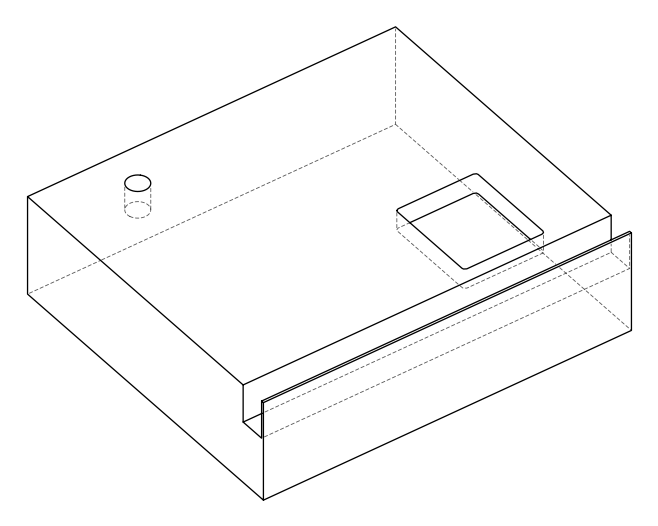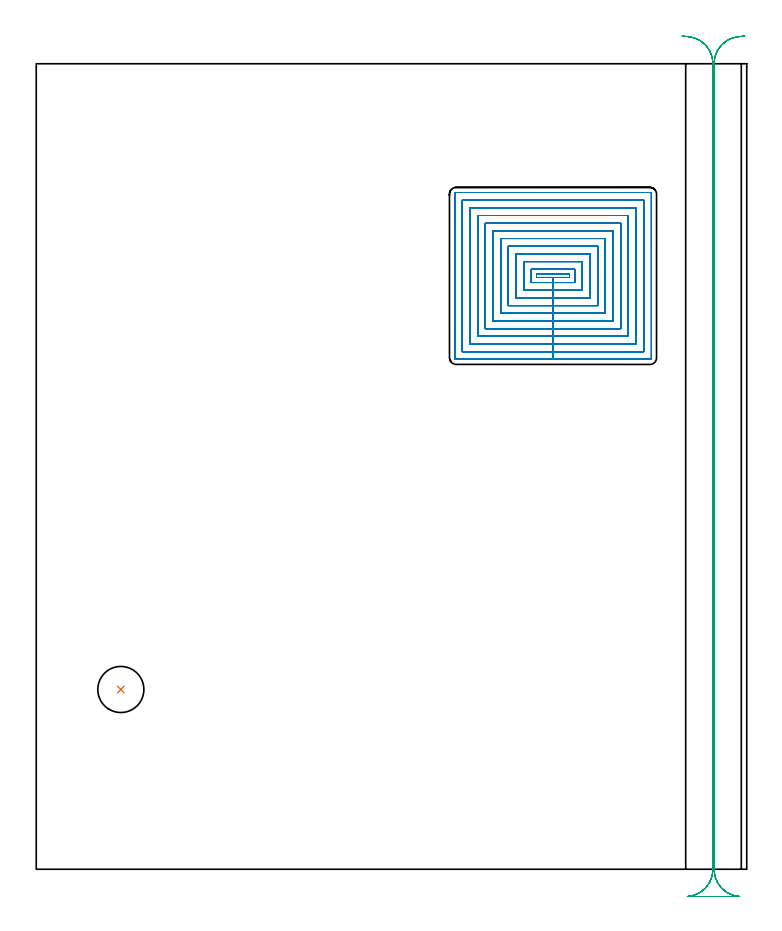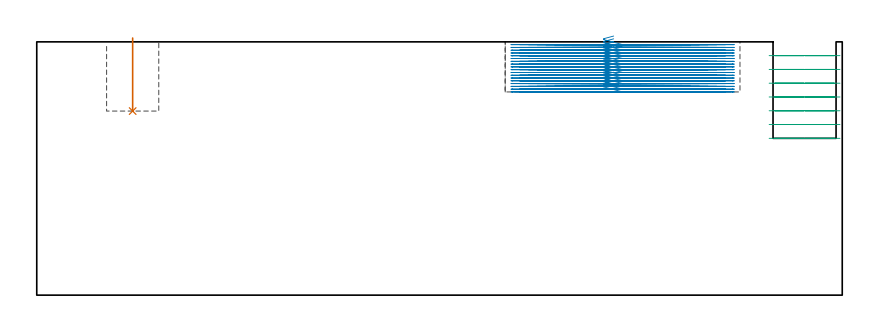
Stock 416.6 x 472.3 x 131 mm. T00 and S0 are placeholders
(PLAN: 3 operations, 2 tool changes, 117.5 min)
(1 INDEXABLE_INSERT_DRILL_BLIND_HOLE_FROM_SOLID | STEP1POCKET | UGT0302_006 | 0.15 min | 20472 mm3)
(2 MILL_RECTANGULAR_POCKET | POCKET_RECTANGULAR_STRAIGHT | NXT0201_008 | Follow Part, ap 1.5, ae 75% | 102.14 min | 326104 mm3)
(3 MILL_RECTANGULAR_SLOT | SLOT_RECTANGULAR | UGT0201_004 | Follow Part, ap 8, ae 75% | 15.2 min | 768256 mm3)
(TOOL UGT0302_006 | Indexable Insert Drill 27mm | D27 PA180 FL50 Z2)
(TOOL NXT0201_008 | ENDMILL 6mm [2P460-0600-NA 1630] | D6 FL26 Z6)
(TOOL UGT0201_004 | End Mill 32 mm | D32 FL53 Z6)
(OP 1 INDEXABLE_INSERT_DRILL_BLIND_HOLE_FROM_SOLID)
G17 G21 G94 G90
T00 M6
G54
G17 G0 G90 X49.6 Y105.4 S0 M3
G43 Z141. H0
G94 G81 G98 Z95.2 F250. R133.
G80
M5
M2
(OP 2 MILL_RECTANGULAR_POCKET)
G17 G21 G94 G90
T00 M6
G54
G17 G0 G90 X298.366 Y348.8 S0 M3
G43 Z141. H1
Z134.
G94 G1 X293.3 Z132.642 F250.
Y347. Z132.16
X303. Z129.561
X312.7 F500.
Y348.8
X293.3
Y347.
X303.
Y344.
X315.7
Y351.8
X290.3
Y344.
X303.
Y339.5
X320.2
Y356.3
X285.8
Y339.5
X303.
Y335.
X324.7
Y360.8
X281.3
Y335.
X303.
Y330.5
X329.2
Y365.3
X276.8
Y330.5
X303.
Y326.
X333.7
Y369.8
X272.3
Y326.
X303.
Y321.5
X338.2
Y374.3
X267.8
Y321.5
X303.
Y317.
X342.7
Y378.8
X263.3
Y317.
X303.
Y312.5
X347.2
Y383.3
X258.8
Y312.5
X303.
Y308.
X351.7
Y387.8
X254.3
Y308.
X303.
Y303.5
X356.2
Y392.3
X249.8
Y303.5
X303.
Y299.
X359.9
G3 X360.7 Y299.8 R0.8
G1 Y396.
G3 X359.9 Y396.8 R0.8
G1 X246.1
G3 X245.3 Y396. R0.8
G1 Y299.8
G3 X246.1 Y299. R0.8
G1 X303.
X304.
G0 X298.366 Y348.8 Z132.561
G1 X293.3 Z131.204 F250.
Y347. Z130.721
X303. Z128.122
X312.7 F500.
Y348.8
X293.3
Y347.
X303.
Y344.
X315.7
Y351.8
X290.3
Y344.
X303.
Y339.5
X320.2
Y356.3
X285.8
Y339.5
X303.
Y335.
X324.7
Y360.8
X281.3
Y335.
X303.
Y330.5
X329.2
Y365.3
X276.8
Y330.5
X303.
Y326.
X333.7
Y369.8
X272.3
Y326.
X303.
Y321.5
X338.2
Y374.3
X267.8
Y321.5
X303.
Y317.
X342.7
Y378.8
X263.3
Y317.
X303.
Y312.5
X347.2
Y383.3
X258.8
Y312.5
X303.
Y308.
X351.7
Y387.8
X254.3
Y308.
X303.
Y303.5
X356.2
Y392.3
X249.8
Y303.5
X303.
Y299.
X359.9
G3 X360.7 Y299.8 R0.8
G1 Y396.
G3 X359.9 Y396.8 R0.8
G1 X246.1
G3 X245.3 Y396. R0.8
G1 Y299.8
G3 X246.1 Y299. R0.8
G1 X303.
X304.
G0 X298.366 Y348.8 Z131.122
G1 X293.3 Z129.765 F250.
Y347. Z129.282
X303. Z126.683
X312.7 F500.
Y348.8
X293.3
Y347.
X303.
Y344.
X315.7
Y351.8
X290.3
Y344.
X303.
Y339.5
X320.2
Y356.3
X285.8
Y339.5
X303.
Y335.
X324.7
Y360.8
X281.3
Y335.
X303.
Y330.5
X329.2
Y365.3
X276.8
Y330.5
X303.
Y326.
X333.7
Y369.8
X272.3
Y326.
X303.
Y321.5
X338.2
Y374.3
X267.8
Y321.5
X303.
Y317.
X342.7
Y378.8
X263.3
Y317.
X303.
Y312.5
X347.2
Y383.3
X258.8
Y312.5
X303.
Y308.
X351.7
Y387.8
X254.3
Y308.
X303.
Y303.5
X356.2
Y392.3
X249.8
Y303.5
X303.
Y299.
X359.9
G3 X360.7 Y299.8 R0.8
G1 Y396.
G3 X359.9 Y396.8 R0.8
G1 X246.1
G3 X245.3 Y396. R0.8
G1 Y299.8
G3 X246.1 Y299. R0.8
G1 X303.
X304.
G0 X298.366 Y348.8 Z129.683
G1 X293.3 Z128.326 F250.
Y347. Z127.843
X303. Z125.244
X312.7 F500.
Y348.8
X293.3
Y347.
X303.
Y344.
X315.7
Y351.8
X290.3
Y344.
X303.
Y339.5
X320.2
Y356.3
X285.8
Y339.5
X303.
Y335.
X324.7
Y360.8
X281.3
Y335.
X303.
Y330.5
X329.2
Y365.3
X276.8
Y330.5
X303.
Y326.
X333.7
Y369.8
X272.3
Y326.
X303.
Y321.5
X338.2
Y374.3
X267.8
Y321.5
X303.
Y317.
X342.7
Y378.8
X263.3
Y317.
X303.
Y312.5
X347.2
Y383.3
X258.8
Y312.5
X303.
Y308.
X351.7
Y387.8
X254.3
Y308.
X303.
Y303.5
X356.2
Y392.3
X249.8
Y303.5
X303.
Y299.
X359.9
G3 X360.7 Y299.8 R0.8
G1 Y396.
G3 X359.9 Y396.8 R0.8
G1 X246.1
G3 X245.3 Y396. R0.8
G1 Y299.8
G3 X246.1 Y299. R0.8
G1 X303.
X304.
G0 X298.366 Y348.8 Z128.244
G1 X293.3 Z126.887 F250.
Y347. Z126.405
X303. Z123.805
X312.7 F500.
Y348.8
X293.3
Y347.
X303.
Y344.
X315.7
Y351.8
X290.3
Y344.
X303.
Y339.5
X320.2
Y356.3
X285.8
Y339.5
X303.
Y335.
X324.7
Y360.8
X281.3
Y335.
X303.
Y330.5
X329.2
Y365.3
X276.8
Y330.5
X303.
Y326.
X333.7
Y369.8
X272.3
Y326.
X303.
Y321.5
X338.2
Y374.3
X267.8
Y321.5
X303.
Y317.
X342.7
Y378.8
X263.3
Y317.
X303.
Y312.5
X347.2
Y383.3
X258.8
Y312.5
X303.
Y308.
X351.7
Y387.8
X254.3
Y308.
X303.
Y303.5
X356.2
Y392.3
X249.8
Y303.5
X303.
Y299.
X359.9
G3 X360.7 Y299.8 R0.8
G1 Y396.
G3 X359.9 Y396.8 R0.8
G1 X246.1
G3 X245.3 Y396. R0.8
G1 Y299.8
G3 X246.1 Y299. R0.8
G1 X303.
X304.
G0 X298.366 Y348.8 Z126.805
G1 X293.3 Z125.448 F250.
Y347. Z124.966
X303. Z122.367
X312.7 F500.
Y348.8
X293.3
Y347.
X303.
Y344.
X315.7
Y351.8
X290.3
Y344.
X303.
Y339.5
X320.2
Y356.3
X285.8
Y339.5
X303.
Y335.
X324.7
Y360.8
X281.3
Y335.
X303.
Y330.5
X329.2
Y365.3
X276.8
Y330.5
X303.
Y326.
X333.7
Y369.8
X272.3
Y326.
X303.
Y321.5
X338.2
Y374.3
X267.8
Y321.5
X303.
Y317.
X342.7
Y378.8
X263.3
Y317.
X303.
Y312.5
X347.2
Y383.3
X258.8
Y312.5
X303.
Y308.
X351.7
Y387.8
X254.3
Y308.
X303.
Y303.5
X356.2
Y392.3
X249.8
Y303.5
X303.
Y299.
X359.9
G3 X360.7 Y299.8 R0.8
G1 Y396.
G3 X359.9 Y396.8 R0.8
G1 X246.1
G3 X245.3 Y396. R0.8
G1 Y299.8
G3 X246.1 Y299. R0.8
G1 X303.
X304.
G0 X298.366 Y348.8 Z125.367
G1 X293.3 Z124.009 F250.
Y347. Z123.527
X303. Z120.928
X312.7 F500.
Y348.8
X293.3
Y347.
X303.
Y344.
X315.7
Y351.8
X290.3
Y344.
X303.
Y339.5
X320.2
Y356.3
X285.8
Y339.5
X303.
Y335.
X324.7
Y360.8
X281.3
Y335.
X303.
Y330.5
X329.2
Y365.3
X276.8
Y330.5
X303.
Y326.
X333.7
Y369.8
X272.3
Y326.
X303.
Y321.5
X338.2
Y374.3
X267.8
Y321.5
X303.
Y317.
X342.7
Y378.8
X263.3
Y317.
X303.
Y312.5
X347.2
Y383.3
X258.8
Y312.5
X303.
Y308.
X351.7
Y387.8
X254.3
Y308.
X303.
Y303.5
X356.2
Y392.3
X249.8
Y303.5
X303.
Y299.
X359.9
G3 X360.7 Y299.8 R0.8
G1 Y396.
G3 X359.9 Y396.8 R0.8
G1 X246.1
G3 X245.3 Y396. R0.8
G1 Y299.8
G3 X246.1 Y299. R0.8
G1 X303.
X304.
G0 X298.366 Y348.8 Z123.928
G1 X293.3 Z122.57 F250.
Y347. Z122.088
X303. Z119.489
X312.7 F500.
Y348.8
X293.3
Y347.
X303.
Y344.
X315.7
Y351.8
X290.3
Y344.
X303.
Y339.5
X320.2
Y356.3
X285.8
Y339.5
X303.
Y335.
X324.7
Y360.8
X281.3
Y335.
X303.
Y330.5
X329.2
Y365.3
X276.8
Y330.5
X303.
Y326.
X333.7
Y369.8
X272.3
Y326.
X303.
Y321.5
X338.2
Y374.3
X267.8
Y321.5
X303.
Y317.
X342.7
Y378.8
X263.3
Y317.
X303.
Y312.5
X347.2
Y383.3
X258.8
Y312.5
X303.
Y308.
X351.7
Y387.8
X254.3
Y308.
X303.
Y303.5
X356.2
Y392.3
X249.8
Y303.5
X303.
Y299.
X359.9
G3 X360.7 Y299.8 R0.8
G1 Y396.
G3 X359.9 Y396.8 R0.8
G1 X246.1
G3 X245.3 Y396. R0.8
G1 Y299.8
G3 X246.1 Y299. R0.8
G1 X303.
X304.
G0 X298.366 Y348.8 Z122.489
G1 X293.3 Z121.131 F250.
Y347. Z120.649
X303. Z118.05
X312.7 F500.
Y348.8
X293.3
Y347.
X303.
Y344.
X315.7
Y351.8
X290.3
Y344.
X303.
Y339.5
X320.2
Y356.3
X285.8
Y339.5
X303.
Y335.
X324.7
Y360.8
X281.3
Y335.
X303.
Y330.5
X329.2
Y365.3
X276.8
Y330.5
X303.
Y326.
X333.7
Y369.8
X272.3
Y326.
X303.
Y321.5
X338.2
Y374.3
X267.8
Y321.5
X303.
Y317.
X342.7
Y378.8
X263.3
Y317.
X303.
Y312.5
X347.2
Y383.3
X258.8
Y312.5
X303.
Y308.
X351.7
Y387.8
X254.3
Y308.
X303.
Y303.5
X356.2
Y392.3
X249.8
Y303.5
X303.
Y299.
X359.9
G3 X360.7 Y299.8 R0.8
G1 Y396.
G3 X359.9 Y396.8 R0.8
G1 X246.1
G3 X245.3 Y396. R0.8
G1 Y299.8
G3 X246.1 Y299. R0.8
G1 X303.
X304.
G0 X298.366 Y348.8 Z121.05
G1 X293.3 Z119.692 F250.
Y347. Z119.21
X303. Z116.611
X312.7 F500.
Y348.8
X293.3
Y347.
X303.
Y344.
X315.7
Y351.8
X290.3
Y344.
X303.
Y339.5
X320.2
Y356.3
X285.8
Y339.5
X303.
Y335.
X324.7
Y360.8
X281.3
Y335.
X303.
Y330.5
X329.2
Y365.3
X276.8
Y330.5
X303.
Y326.
X333.7
Y369.8
X272.3
Y326.
X303.
Y321.5
X338.2
Y374.3
X267.8
Y321.5
X303.
Y317.
X342.7
Y378.8
X263.3
Y317.
X303.
Y312.5
X347.2
Y383.3
X258.8
Y312.5
X303.
Y308.
X351.7
Y387.8
X254.3
Y308.
X303.
Y303.5
X356.2
Y392.3
X249.8
Y303.5
X303.
Y299.
X359.9
G3 X360.7 Y299.8 R0.8
G1 Y396.
G3 X359.9 Y396.8 R0.8
G1 X246.1
G3 X245.3 Y396. R0.8
G1 Y299.8
G3 X246.1 Y299. R0.8
G1 X303.
X304.
G0 X298.366 Y348.8 Z119.611
G1 X293.3 Z118.254 F250.
Y347. Z117.771
X303. Z115.172
X312.7 F500.
Y348.8
X293.3
Y347.
X303.
Y344.
X315.7
Y351.8
X290.3
Y344.
X303.
Y339.5
X320.2
Y356.3
X285.8
Y339.5
X303.
Y335.
X324.7
Y360.8
X281.3
Y335.
X303.
Y330.5
X329.2
Y365.3
X276.8
Y330.5
X303.
Y326.
X333.7
Y369.8
X272.3
Y326.
X303.
Y321.5
X338.2
Y374.3
X267.8
Y321.5
X303.
Y317.
X342.7
Y378.8
X263.3
Y317.
X303.
Y312.5
X347.2
Y383.3
X258.8
Y312.5
X303.
Y308.
X351.7
Y387.8
X254.3
Y308.
X303.
Y303.5
X356.2
Y392.3
X249.8
Y303.5
X303.
Y299.
X359.9
G3 X360.7 Y299.8 R0.8
G1 Y396.
G3 X359.9 Y396.8 R0.8
G1 X246.1
G3 X245.3 Y396. R0.8
G1 Y299.8
G3 X246.1 Y299. R0.8
G1 X303.
X304.
G0 X298.366 Y348.8 Z118.172
G1 X293.3 Z116.815 F250.
Y347. Z116.332
X303. Z113.733
X312.7 F500.
Y348.8
X293.3
Y347.
X303.
Y344.
X315.7
Y351.8
X290.3
Y344.
X303.
Y339.5
X320.2
Y356.3
X285.8
Y339.5
X303.
Y335.
X324.7
Y360.8
X281.3
Y335.
X303.
Y330.5
X329.2
Y365.3
X276.8
Y330.5
X303.
Y326.
X333.7
Y369.8
X272.3
Y326.
X303.
Y321.5
X338.2
Y374.3
X267.8
Y321.5
X303.
Y317.
X342.7
Y378.8
X263.3
Y317.
X303.
Y312.5
X347.2
Y383.3
X258.8
Y312.5
X303.
Y308.
X351.7
Y387.8
X254.3
Y308.
X303.
Y303.5
X356.2
Y392.3
X249.8
Y303.5
X303.
Y299.
X359.9
G3 X360.7 Y299.8 R0.8
G1 Y396.
G3 X359.9 Y396.8 R0.8
G1 X246.1
G3 X245.3 Y396. R0.8
G1 Y299.8
G3 X246.1 Y299. R0.8
G1 X303.
X304.
G0 X298.366 Y348.8 Z116.733
G1 X293.3 Z115.376 F250.
Y347. Z114.894
X303. Z112.294
X312.7 F500.
Y348.8
X293.3
Y347.
X303.
Y344.
X315.7
Y351.8
X290.3
Y344.
X303.
Y339.5
X320.2
Y356.3
X285.8
Y339.5
X303.
Y335.
X324.7
Y360.8
X281.3
Y335.
X303.
Y330.5
X329.2
Y365.3
X276.8
Y330.5
X303.
Y326.
X333.7
Y369.8
X272.3
Y326.
X303.
Y321.5
X338.2
Y374.3
X267.8
Y321.5
X303.
Y317.
X342.7
Y378.8
X263.3
Y317.
X303.
Y312.5
X347.2
Y383.3
X258.8
Y312.5
X303.
Y308.
X351.7
Y387.8
X254.3
Y308.
X303.
Y303.5
X356.2
Y392.3
X249.8
Y303.5
X303.
Y299.
X359.9
G3 X360.7 Y299.8 R0.8
G1 Y396.
G3 X359.9 Y396.8 R0.8
G1 X246.1
G3 X245.3 Y396. R0.8
G1 Y299.8
G3 X246.1 Y299. R0.8
G1 X303.
X304.
G0 X298.366 Y348.8 Z115.294
G1 X293.3 Z113.937 F250.
Y347. Z113.455
X303. Z110.856
X312.7 F500.
Y348.8
X293.3
Y347.
X303.
Y344.
X315.7
Y351.8
X290.3
Y344.
X303.
Y339.5
X320.2
Y356.3
X285.8
Y339.5
X303.
Y335.
X324.7
Y360.8
X281.3
Y335.
X303.
Y330.5
X329.2
Y365.3
X276.8
Y330.5
X303.
Y326.
X333.7
Y369.8
X272.3
Y326.
X303.
Y321.5
X338.2
Y374.3
X267.8
Y321.5
X303.
Y317.
X342.7
Y378.8
X263.3
Y317.
X303.
Y312.5
X347.2
Y383.3
X258.8
Y312.5
X303.
Y308.
X351.7
Y387.8
X254.3
Y308.
X303.
Y303.5
X356.2
Y392.3
X249.8
Y303.5
X303.
Y299.
X359.9
G3 X360.7 Y299.8 R0.8
G1 Y396.
G3 X359.9 Y396.8 R0.8
G1 X246.1
G3 X245.3 Y396. R0.8
G1 Y299.8
G3 X246.1 Y299. R0.8
G1 X303.
X304.
G0 X298.366 Y348.8 Z113.856
G1 X293.3 Z112.498 F250.
Y347. Z112.016
X303. Z109.417
X312.7 F500.
Y348.8
X293.3
Y347.
X303.
Y344.
X315.7
Y351.8
X290.3
Y344.
X303.
Y339.5
X320.2
Y356.3
X285.8
Y339.5
X303.
Y335.
X324.7
Y360.8
X281.3
Y335.
X303.
Y330.5
X329.2
Y365.3
X276.8
Y330.5
X303.
Y326.
X333.7
Y369.8
X272.3
Y326.
X303.
Y321.5
X338.2
Y374.3
X267.8
Y321.5
X303.
Y317.
X342.7
Y378.8
X263.3
Y317.
X303.
Y312.5
X347.2
Y383.3
X258.8
Y312.5
X303.
Y308.
X351.7
Y387.8
X254.3
Y308.
X303.
Y303.5
X356.2
Y392.3
X249.8
Y303.5
X303.
Y299.
X359.9
G3 X360.7 Y299.8 R0.8
G1 Y396.
G3 X359.9 Y396.8 R0.8
G1 X246.1
G3 X245.3 Y396. R0.8
G1 Y299.8
G3 X246.1 Y299. R0.8
G1 X303.
X304.
G0 X298.366 Y348.8 Z112.417
G1 X293.3 Z111.059 F250.
Y347. Z110.577
X303. Z107.978
X312.7 F500.
Y348.8
X293.3
Y347.
X303.
Y344.
X315.7
Y351.8
X290.3
Y344.
X303.
Y339.5
X320.2
Y356.3
X285.8
Y339.5
X303.
Y335.
X324.7
Y360.8
X281.3
Y335.
X303.
Y330.5
X329.2
Y365.3
X276.8
Y330.5
X303.
Y326.
X333.7
Y369.8
X272.3
Y326.
X303.
Y321.5
X338.2
Y374.3
X267.8
Y321.5
X303.
Y317.
X342.7
Y378.8
X263.3
Y317.
X303.
Y312.5
X347.2
Y383.3
X258.8
Y312.5
X303.
Y308.
X351.7
Y387.8
X254.3
Y308.
X303.
Y303.5
X356.2
Y392.3
X249.8
Y303.5
X303.
Y299.
X359.9
G3 X360.7 Y299.8 R0.8
G1 Y396.
G3 X359.9 Y396.8 R0.8
G1 X246.1
G3 X245.3 Y396. R0.8
G1 Y299.8
G3 X246.1 Y299. R0.8
G1 X303.
X304.
G0 X298.366 Y348.8 Z110.978
G1 X293.3 Z109.62 F250.
Y347. Z109.138
X303. Z106.539
X312.7 F500.
Y348.8
X293.3
Y347.
X303.
Y344.
X315.7
Y351.8
X290.3
Y344.
X303.
Y339.5
X320.2
Y356.3
X285.8
Y339.5
X303.
Y335.
X324.7
Y360.8
X281.3
Y335.
X303.
Y330.5
X329.2
Y365.3
X276.8
Y330.5
X303.
Y326.
X333.7
Y369.8
X272.3
Y326.
X303.
Y321.5
X338.2
Y374.3
X267.8
Y321.5
X303.
Y317.
X342.7
Y378.8
X263.3
Y317.
X303.
Y312.5
X347.2
Y383.3
X258.8
Y312.5
X303.
Y308.
X351.7
Y387.8
X254.3
Y308.
X303.
Y303.5
X356.2
Y392.3
X249.8
Y303.5
X303.
Y299.
X359.9
G3 X360.7 Y299.8 R0.8
G1 Y396.
G3 X359.9 Y396.8 R0.8
G1 X246.1
G3 X245.3 Y396. R0.8
G1 Y299.8
G3 X246.1 Y299. R0.8
G1 X303.
X304.
G0 X298.366 Y348.8 Z109.539
G1 X293.3 Z108.181 F250.
Y347. Z107.699
X303. Z105.1
X312.7 F500.
Y348.8
X293.3
Y347.
X303.
Y344.
X315.7
Y351.8
X290.3
Y344.
X303.
Y339.5
X320.2
Y356.3
X285.8
Y339.5
X303.
Y335.
X324.7
Y360.8
X281.3
Y335.
X303.
Y330.5
X329.2
Y365.3
X276.8
Y330.5
X303.
Y326.
X333.7
Y369.8
X272.3
Y326.
X303.
Y321.5
X338.2
Y374.3
X267.8
Y321.5
X303.
Y317.
X342.7
Y378.8
X263.3
Y317.
X303.
Y312.5
X347.2
Y383.3
X258.8
Y312.5
X303.
Y308.
X351.7
Y387.8
X254.3
Y308.
X303.
Y303.5
X356.2
Y392.3
X249.8
Y303.5
X303.
Y299.
X359.9
G3 X360.7 Y299.8 R0.8
G1 Y396.
G3 X359.9 Y396.8 R0.8
G1 X246.1
G3 X245.3 Y396. R0.8
G1 Y299.8
G3 X246.1 Y299. R0.8
G1 X303.
X304.
G0 Z141.
M5
M2
(OP 3 MILL_RECTANGULAR_SLOT)
G17 G21 G94 G90
T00 M6
G54
G17 G0 G90 X378.785 Y488.454 S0 M3
G43 Z141. H0
Z123.871
G94 G1 X381.78 Y488.27 F250.
G2 X396.8 Y472.3 R16. F500.
G1 Y0.
G2 X381.779 Y-15.97 R16.
G1 Y-16.
X412.421
Y-15.97
G2 X397.4 Y0. R16.
G1 Y472.3
G2 X412.42 Y488.27 R16.
G1 X415.415 Y488.454 F250.
G0 X378.785 Z116.743
G1 X381.78 Y488.27
G2 X396.8 Y472.3 R16. F500.
G1 Y0.
G2 X381.779 Y-15.97 R16.
G1 Y-16.
X412.421
Y-15.97
G2 X397.4 Y0. R16.
G1 Y472.3
G2 X412.42 Y488.27 R16.
G1 X415.415 Y488.454 F250.
G0 X378.785 Z109.614
G1 X381.78 Y488.27
G2 X396.8 Y472.3 R16. F500.
G1 Y0.
G2 X381.779 Y-15.97 R16.
G1 Y-16.
X412.421
Y-15.97
G2 X397.4 Y0. R16.
G1 Y472.3
G2 X412.42 Y488.27 R16.
G1 X415.415 Y488.454 F250.
G0 X378.785 Z102.486
G1 X381.78 Y488.27
G2 X396.8 Y472.3 R16. F500.
G1 Y0.
G2 X381.779 Y-15.97 R16.
G1 Y-16.
X412.421
Y-15.97
G2 X397.4 Y0. R16.
G1 Y472.3
G2 X412.42 Y488.27 R16.
G1 X415.415 Y488.454 F250.
G0 X378.785 Z95.357
G1 X381.78 Y488.27
G2 X396.8 Y472.3 R16. F500.
G1 Y0.
G2 X381.779 Y-15.97 R16.
G1 Y-16.
X412.421
Y-15.97
G2 X397.4 Y0. R16.
G1 Y472.3
G2 X412.42 Y488.27 R16.
G1 X415.415 Y488.454 F250.
G0 X378.785 Z88.229
G1 X381.78 Y488.27
G2 X396.8 Y472.3 R16. F500.
G1 Y0.
G2 X381.779 Y-15.97 R16.
G1 Y-16.
X412.421
Y-15.97
G2 X397.4 Y0. R16.
G1 Y472.3
G2 X412.42 Y488.27 R16.
G1 X415.415 Y488.454 F250.
G0 X378.785 Z81.1
G1 X381.78 Y488.27
G2 X396.8 Y472.3 R16. F500.
G1 Y0.
G2 X381.779 Y-15.97 R16.
G1 Y-16.
X412.421
Y-15.97
G2 X397.4 Y0. R16.
G1 Y472.3
G2 X412.42 Y488.27 R16.
G1 X415.415 Y488.454 F250.
G0 Z141.
M5
M2
